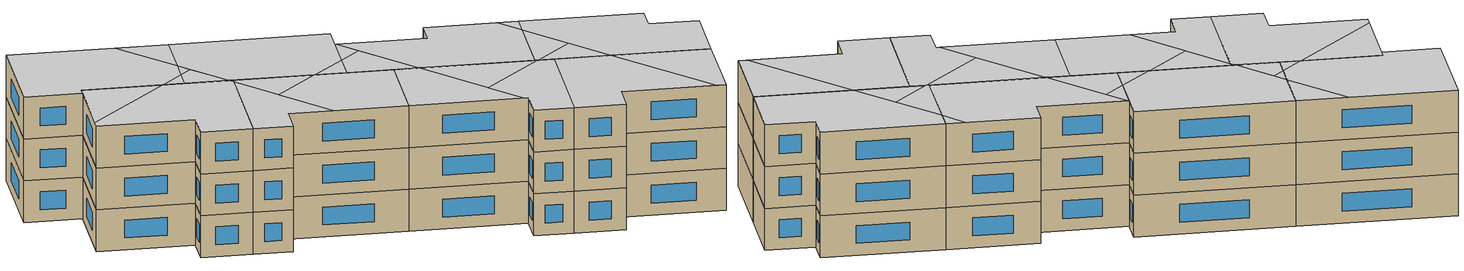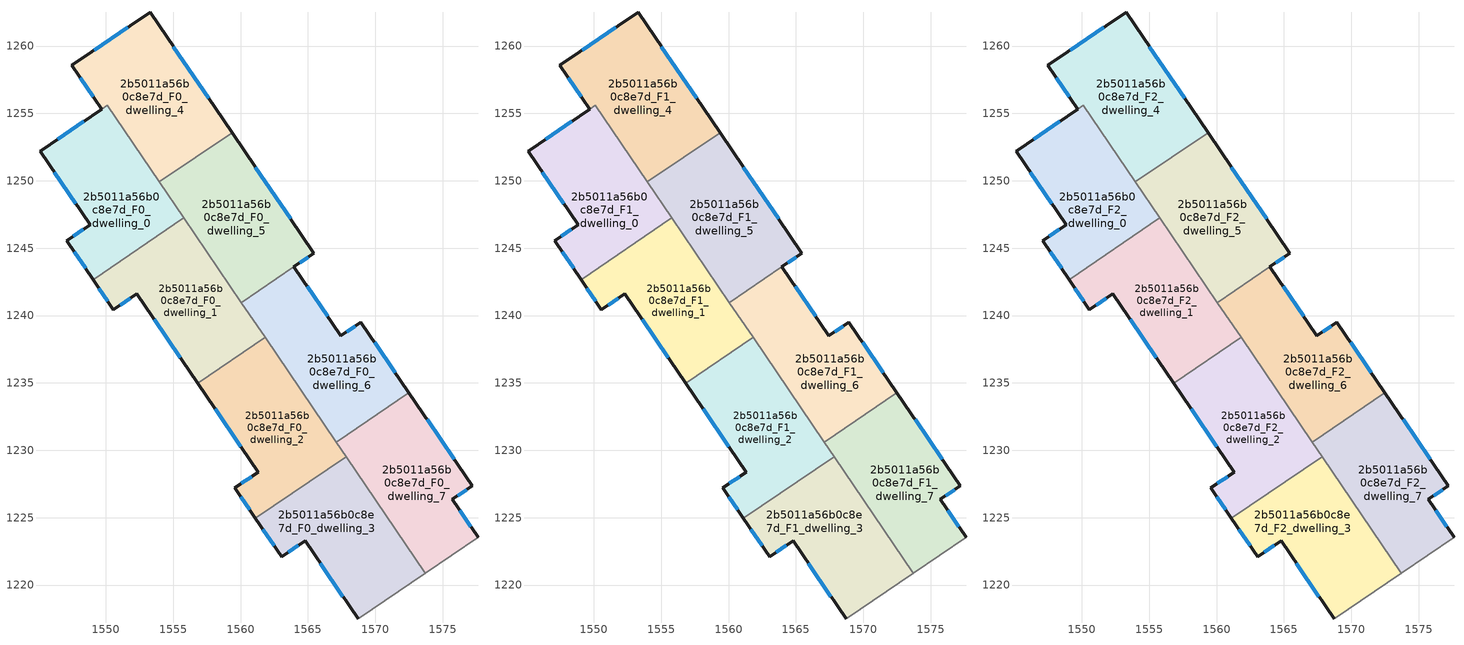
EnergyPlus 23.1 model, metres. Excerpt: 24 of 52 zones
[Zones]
2b5011a56b0c8e7d_F0_dwelling_0
 floor ground (EU_floor_Construction): 1550.12,1255.6 1555.8,1247.25 1549.06,1242.67 1547.09,1245.56 1548.83,1246.74 1545.12,1252.2 z0
 wall outside (EU_wall_Construction): 1549.68,1255.3 1545.12,1252.2 1548.83,1246.74 1547.09,1245.56 1549.06,1242.67 z0:3
 wall to 2b5011a56b0c8e7d_F0_dwelling_1 (EU_wall_Construction): 1549.06,1242.67 1555.8,1247.25 z0:3
 wall to 2b5011a56b0c8e7d_F0_dwelling_4 (EU_wall_Construction): 1553.98,1249.92 1550.12,1255.59 / 1550.12,1255.6 1549.68,1255.3 z0:3
 wall to 2b5011a56b0c8e7d_F0_dwelling_5 (EU_wall_Construction): 1555.8,1247.25 1553.98,1249.92 z0:3
 window (EU_Window_Construction): 1547.65,1244.73 1548.5,1243.49 / 1548.33,1246.4 1547.59,1245.9 / 1546.18,1250.64 1547.77,1248.3 / 1548.38,1254.42 1546.42,1253.08 z0.86:2.14
2b5011a56b0c8e7d_F0_dwelling_1
 floor ground (EU_floor_Construction): 1555.8,1247.25 1561.82,1238.39 1556.82,1234.99 1552.3,1241.63 1550.57,1240.45 1549.06,1242.67 z0
 wall outside (EU_wall_Construction): 1549.06,1242.67 1550.57,1240.45 1552.3,1241.63 1556.82,1234.99 z0:3
 wall to 2b5011a56b0c8e7d_F0_dwelling_2 (EU_wall_Construction): 1556.82,1234.99 1561.82,1238.39 z0:3
 wall to 2b5011a56b0c8e7d_F0_dwelling_5 (EU_wall_Construction): 1560.07,1240.97 1555.8,1247.25 z0:3
 wall to 2b5011a56b0c8e7d_F0_dwelling_6 (EU_wall_Construction): 1561.82,1238.39 1560.07,1240.97 z0:3
 window (EU_Window_Construction): 1553.6,1239.73 1555.53,1236.88 / 1551.07,1240.79 1551.81,1241.29 / 1549.49,1242.03 1550.14,1241.08 z0.86:2.14
2b5011a56b0c8e7d_F0_dwelling_2
 floor ground (EU_floor_Construction): 1561.82,1238.39 1567.84,1229.54 1561.11,1224.95 1559.57,1227.21 1561.31,1228.39 1556.82,1234.99 z0
 wall outside (EU_wall_Construction): 1556.82,1234.99 1561.31,1228.39 1559.57,1227.21 1561.11,1224.95 z0:3
 wall to 2b5011a56b0c8e7d_F0_dwelling_3 (EU_wall_Construction): 1561.11,1224.95 1567.84,1229.54 z0:3
 wall to 2b5011a56b0c8e7d_F0_dwelling_6 (EU_wall_Construction): 1567.11,1230.61 1561.82,1238.39 z0:3
 wall to 2b5011a56b0c8e7d_F0_dwelling_7 (EU_wall_Construction): 1567.84,1229.54 1567.11,1230.61 z0:3
 window (EU_Window_Construction): 1560.01,1226.56 1560.67,1225.6 / 1560.81,1228.05 1560.07,1227.55 / 1558.11,1233.1 1560.03,1230.27 z0.86:2.14
2b5011a56b0c8e7d_F0_dwelling_3
 floor ground (EU_floor_Construction): 1567.84,1229.54 1573.72,1220.89 1568.72,1217.49 1564.79,1223.28 1563.05,1222.1 1561.11,1224.95 z0
 wall outside (EU_wall_Construction): 1561.11,1224.95 1563.05,1222.1 1564.79,1223.28 1568.72,1217.49 z0:3
 wall adiabatic (EU_wall_Construction): 1568.72,1217.49 1573.72,1220.89 z0:3
 wall to 2b5011a56b0c8e7d_F0_dwelling_7 (EU_wall_Construction): 1573.72,1220.89 1567.84,1229.54 z0:3
 window (EU_Window_Construction): 1565.91,1221.62 1567.6,1219.14 / 1563.55,1222.43 1564.29,1222.94 / 1561.66,1224.14 1562.5,1222.91 z0.86:2.14
2b5011a56b0c8e7d_F0_dwelling_4
 floor ground (EU_floor_Construction): 1553.29,1262.52 1559.37,1253.58 1553.98,1249.92 1550.12,1255.6 1549.68,1255.3 1547.47,1258.57 z0
 wall outside (EU_wall_Construction): 1559.37,1253.58 1553.29,1262.52 1547.47,1258.57 1549.68,1255.3 z0:3
 wall to 2b5011a56b0c8e7d_F0_dwelling_5 (EU_wall_Construction): 1553.98,1249.92 1559.37,1253.58 z0:3
 window (EU_Window_Construction): 1548.1,1257.63 1549.05,1256.24 / 1551.62,1261.39 1549.13,1259.7 / 1557.63,1256.13 1555.02,1259.97 z0.86:2.14
2b5011a56b0c8e7d_F0_dwelling_5
 floor ground (EU_floor_Construction): 1559.37,1253.58 1565.45,1244.64 1560.07,1240.97 1553.98,1249.92 z0
 wall outside (EU_wall_Construction): 1563.96,1243.62 1565.45,1244.64 1559.37,1253.58 z0:3
 wall to 2b5011a56b0c8e7d_F0_dwelling_6 (EU_wall_Construction): 1560.07,1240.97 1563.96,1243.62 z0:3
 window (EU_Window_Construction): 1563.71,1247.19 1561.11,1251.02 / 1564.39,1243.91 1565.03,1244.35 z0.86:2.14
2b5011a56b0c8e7d_F0_dwelling_6
 floor ground (EU_floor_Construction): 1568.94,1239.51 1572.5,1234.28 1567.11,1230.61 1560.07,1240.97 1563.97,1243.62 1567.45,1238.5 z0
 wall outside (EU_wall_Construction): 1572.5,1234.28 1568.94,1239.51 1567.45,1238.5 1563.97,1243.62 z0:3
 wall to 2b5011a56b0c8e7d_F0_dwelling_7 (EU_wall_Construction): 1567.11,1230.61 1572.5,1234.28 z0:3
 window (EU_Window_Construction): 1566.45,1239.96 1564.96,1242.16 / 1568.51,1239.22 1567.87,1238.79 / 1571.48,1235.77 1569.95,1238.01 z0.86:2.14
2b5011a56b0c8e7d_F0_dwelling_7
 floor ground (EU_floor_Construction): 1572.5,1234.28 1577.2,1227.37 1575.71,1226.35 1577.62,1223.54 1573.72,1220.89 1567.11,1230.61 z0
 wall outside (EU_wall_Construction): 1577.62,1223.54 1575.71,1226.35 1577.2,1227.37 1572.5,1234.28 z0:3
 wall adiabatic (EU_wall_Construction): 1573.72,1220.89 1577.62,1223.54 z0:3
 window (EU_Window_Construction): 1575.86,1229.34 1573.84,1232.3 / 1576.14,1226.64 1576.77,1227.08 / 1577.08,1224.35 1576.26,1225.55 z0.86:2.14
2b5011a56b0c8e7d_F1_dwelling_0
 floor to 2b5011a56b0c8e7d_F0_dwelling_0 (EU_floor_Construction): 1550.12,1255.6 1555.8,1247.25 1549.06,1242.67 1547.09,1245.56 1548.83,1246.74 1545.12,1252.2 z3
 wall outside (EU_wall_Construction): 1549.68,1255.3 1545.12,1252.2 1548.83,1246.74 1547.09,1245.56 1549.06,1242.67 z3:6
 wall to 2b5011a56b0c8e7d_F1_dwelling_1 (EU_wall_Construction): 1549.06,1242.67 1555.8,1247.25 z3:6
 wall to 2b5011a56b0c8e7d_F1_dwelling_4 (EU_wall_Construction): 1553.98,1249.92 1550.12,1255.59 / 1550.12,1255.6 1549.68,1255.3 z3:6
 wall to 2b5011a56b0c8e7d_F1_dwelling_5 (EU_wall_Construction): 1555.8,1247.25 1553.98,1249.92 z3:6
 window (EU_Window_Construction): 1547.65,1244.73 1548.5,1243.49 / 1548.33,1246.4 1547.59,1245.9 / 1546.18,1250.64 1547.77,1248.3 / 1548.38,1254.42 1546.42,1253.08 z3.86:5.14
2b5011a56b0c8e7d_F1_dwelling_1
 floor to 2b5011a56b0c8e7d_F0_dwelling_1 (EU_floor_Construction): 1555.8,1247.25 1561.82,1238.39 1556.82,1234.99 1552.3,1241.63 1550.57,1240.45 1549.06,1242.67 z3
 wall outside (EU_wall_Construction): 1549.06,1242.67 1550.57,1240.45 1552.3,1241.63 1556.82,1234.99 z3:6
 wall to 2b5011a56b0c8e7d_F1_dwelling_2 (EU_wall_Construction): 1556.82,1234.99 1561.82,1238.39 z3:6
 wall to 2b5011a56b0c8e7d_F1_dwelling_5 (EU_wall_Construction): 1560.07,1240.97 1555.8,1247.25 z3:6
 wall to 2b5011a56b0c8e7d_F1_dwelling_6 (EU_wall_Construction): 1561.82,1238.39 1560.07,1240.97 z3:6
 window (EU_Window_Construction): 1553.6,1239.73 1555.53,1236.88 / 1551.07,1240.79 1551.81,1241.29 / 1549.49,1242.03 1550.14,1241.08 z3.86:5.14
2b5011a56b0c8e7d_F1_dwelling_2
 floor to 2b5011a56b0c8e7d_F0_dwelling_2 (EU_floor_Construction): 1561.82,1238.39 1567.84,1229.54 1561.11,1224.95 1559.57,1227.21 1561.31,1228.39 1556.82,1234.99 z3
 wall outside (EU_wall_Construction): 1556.82,1234.99 1561.31,1228.39 1559.57,1227.21 1561.11,1224.95 z3:6
 wall to 2b5011a56b0c8e7d_F1_dwelling_3 (EU_wall_Construction): 1561.11,1224.95 1567.84,1229.54 z3:6
 wall to 2b5011a56b0c8e7d_F1_dwelling_6 (EU_wall_Construction): 1567.11,1230.61 1561.82,1238.39 z3:6
 wall to 2b5011a56b0c8e7d_F1_dwelling_7 (EU_wall_Construction): 1567.84,1229.54 1567.11,1230.61 z3:6
 window (EU_Window_Construction): 1560.01,1226.56 1560.67,1225.6 / 1560.81,1228.05 1560.07,1227.55 / 1558.11,1233.1 1560.03,1230.27 z3.86:5.14
2b5011a56b0c8e7d_F1_dwelling_3
 floor to 2b5011a56b0c8e7d_F0_dwelling_3 (EU_floor_Construction): 1567.84,1229.54 1573.72,1220.89 1568.72,1217.49 1564.79,1223.28 1563.05,1222.1 1561.11,1224.95 z3
 wall outside (EU_wall_Construction): 1561.11,1224.95 1563.05,1222.1 1564.79,1223.28 1568.72,1217.49 z3:6
 wall adiabatic (EU_wall_Construction): 1568.72,1217.49 1573.72,1220.89 z3:6
 wall to 2b5011a56b0c8e7d_F1_dwelling_7 (EU_wall_Construction): 1573.72,1220.89 1567.84,1229.54 z3:6
 window (EU_Window_Construction): 1565.91,1221.62 1567.6,1219.14 / 1563.55,1222.43 1564.29,1222.94 / 1561.66,1224.14 1562.5,1222.91 z3.86:5.14
2b5011a56b0c8e7d_F1_dwelling_4
 floor to 2b5011a56b0c8e7d_F0_dwelling_4 (EU_floor_Construction): 1553.29,1262.52 1559.37,1253.58 1553.98,1249.92 1550.12,1255.6 1549.68,1255.3 1547.47,1258.57 z3
 wall outside (EU_wall_Construction): 1559.37,1253.58 1553.29,1262.52 1547.47,1258.57 1549.68,1255.3 z3:6
 wall to 2b5011a56b0c8e7d_F1_dwelling_5 (EU_wall_Construction): 1553.98,1249.92 1559.37,1253.58 z3:6
 window (EU_Window_Construction): 1548.1,1257.63 1549.05,1256.24 / 1551.62,1261.39 1549.13,1259.7 / 1557.63,1256.13 1555.02,1259.97 z3.86:5.14
2b5011a56b0c8e7d_F1_dwelling_5
 floor to 2b5011a56b0c8e7d_F0_dwelling_5 (EU_floor_Construction): 1559.37,1253.58 1565.45,1244.64 1560.07,1240.97 1553.98,1249.92 z3
 wall outside (EU_wall_Construction): 1563.96,1243.62 1565.45,1244.64 1559.37,1253.58 z3:6
 wall to 2b5011a56b0c8e7d_F1_dwelling_6 (EU_wall_Construction): 1560.07,1240.97 1563.96,1243.62 z3:6
 window (EU_Window_Construction): 1563.71,1247.19 1561.11,1251.02 / 1564.39,1243.91 1565.03,1244.35 z3.86:5.14
2b5011a56b0c8e7d_F1_dwelling_6
 floor to 2b5011a56b0c8e7d_F0_dwelling_6 (EU_floor_Construction): 1568.94,1239.51 1572.5,1234.28 1567.11,1230.61 1560.07,1240.97 1563.97,1243.62 1567.45,1238.5 z3
 wall outside (EU_wall_Construction): 1572.5,1234.28 1568.94,1239.51 1567.45,1238.5 1563.97,1243.62 z3:6
 wall to 2b5011a56b0c8e7d_F1_dwelling_7 (EU_wall_Construction): 1567.11,1230.61 1572.5,1234.28 z3:6
 window (EU_Window_Construction): 1566.45,1239.96 1564.96,1242.16 / 1568.51,1239.22 1567.87,1238.79 / 1571.48,1235.77 1569.95,1238.01 z3.86:5.14
2b5011a56b0c8e7d_F1_dwelling_7
 floor to 2b5011a56b0c8e7d_F0_dwelling_7 (EU_floor_Construction): 1572.5,1234.28 1577.2,1227.37 1575.71,1226.35 1577.62,1223.54 1573.72,1220.89 1567.11,1230.61 z3
 wall outside (EU_wall_Construction): 1577.62,1223.54 1575.71,1226.35 1577.2,1227.37 1572.5,1234.28 z3:6
 wall adiabatic (EU_wall_Construction): 1573.72,1220.89 1577.62,1223.54 z3:6
 window (EU_Window_Construction): 1575.86,1229.34 1573.84,1232.3 / 1576.14,1226.64 1576.77,1227.08 / 1577.08,1224.35 1576.26,1225.55 z3.86:5.14
2b5011a56b0c8e7d_F2_dwelling_0
 floor to 2b5011a56b0c8e7d_F1_dwelling_0 (EU_floor_Construction): 1550.12,1255.6 1555.8,1247.25 1549.06,1242.67 1547.09,1245.56 1548.83,1246.74 1545.12,1252.2 z6
 wall outside (EU_wall_Construction): 1549.68,1255.3 1545.12,1252.2 1548.83,1246.74 1547.09,1245.56 1549.06,1242.67 z6:9
 wall to 2b5011a56b0c8e7d_F2_dwelling_1 (EU_wall_Construction): 1549.06,1242.67 1555.8,1247.25 z6:9
 wall to 2b5011a56b0c8e7d_F2_dwelling_4 (EU_wall_Construction): 1553.98,1249.92 1550.12,1255.59 / 1550.12,1255.6 1549.68,1255.3 z6:9
 wall to 2b5011a56b0c8e7d_F2_dwelling_5 (EU_wall_Construction): 1555.8,1247.25 1553.98,1249.92 z6:9
 window (EU_Window_Construction): 1547.65,1244.73 1548.5,1243.49 / 1548.33,1246.4 1547.59,1245.9 / 1546.18,1250.64 1547.77,1248.3 / 1548.38,1254.42 1546.42,1253.08 z6.86:8.14
 ceiling to 2b5011a56b0c8e7d_F3_dwelling_1 (EU_floor_Construction): 1555.56,1247.09 1555.64,1247.49 1553.18,1251.09 1545.61,1252.54 1545.12,1252.2 1548.83,1246.74 1547.09,1245.56 1549.06,1242.67 z9
 ceiling to 2b5011a56b0c8e7d_F3_dwelling_0 (EU_floor_Construction): 1553.18,1251.09 1550.12,1255.6 1545.61,1252.54 z9
 ceiling to 2b5011a56b0c8e7d_F3_dwelling_2 (EU_floor_Construction): 1555.8,1247.25 1555.64,1247.49 1555.56,1247.09 z9
2b5011a56b0c8e7d_F2_dwelling_1
 floor to 2b5011a56b0c8e7d_F1_dwelling_1 (EU_floor_Construction): 1555.8,1247.25 1561.82,1238.39 1556.82,1234.99 1552.3,1241.63 1550.57,1240.45 1549.06,1242.67 z6
 wall outside (EU_wall_Construction): 1549.06,1242.67 1550.57,1240.45 1552.3,1241.63 1556.82,1234.99 z6:9
 wall to 2b5011a56b0c8e7d_F2_dwelling_2 (EU_wall_Construction): 1556.82,1234.99 1561.82,1238.39 z6:9
 wall to 2b5011a56b0c8e7d_F2_dwelling_5 (EU_wall_Construction): 1560.07,1240.97 1555.8,1247.25 z6:9
 wall to 2b5011a56b0c8e7d_F2_dwelling_6 (EU_wall_Construction): 1561.82,1238.39 1560.07,1240.97 z6:9
 window (EU_Window_Construction): 1553.6,1239.73 1555.53,1236.88 / 1551.07,1240.79 1551.81,1241.29 / 1549.49,1242.03 1550.14,1241.08 z6.86:8.14
 ceiling to 2b5011a56b0c8e7d_F3_dwelling_3 (EU_floor_Construction): 1561.82,1238.39 1558.88,1242.72 1554.87,1243.48 1554.04,1239.08 1556.82,1234.99 z9
 ceiling to 2b5011a56b0c8e7d_F3_dwelling_1 (EU_floor_Construction): 1554.04,1239.08 1555.56,1247.09 1549.06,1242.67 1550.57,1240.45 1552.3,1241.63 z9
 ceiling to 2b5011a56b0c8e7d_F3_dwelling_2 (EU_floor_Construction): 1558.88,1242.72 1555.8,1247.25 1555.56,1247.09 1554.87,1243.48 z9
2b5011a56b0c8e7d_F2_dwelling_2
 floor to 2b5011a56b0c8e7d_F1_dwelling_2 (EU_floor_Construction): 1561.82,1238.39 1567.84,1229.54 1561.11,1224.95 1559.57,1227.21 1561.31,1228.39 1556.82,1234.99 z6
 wall outside (EU_wall_Construction): 1556.82,1234.99 1561.31,1228.39 1559.57,1227.21 1561.11,1224.95 z6:9
 wall to 2b5011a56b0c8e7d_F2_dwelling_3 (EU_wall_Construction): 1561.11,1224.95 1567.84,1229.54 z6:9
 wall to 2b5011a56b0c8e7d_F2_dwelling_6 (EU_wall_Construction): 1567.11,1230.61 1561.82,1238.39 z6:9
 wall to 2b5011a56b0c8e7d_F2_dwelling_7 (EU_wall_Construction): 1567.84,1229.54 1567.11,1230.61 z6:9
 window (EU_Window_Construction): 1560.01,1226.56 1560.67,1225.6 / 1560.81,1228.05 1560.07,1227.55 / 1558.11,1233.1 1560.03,1230.27 z6.86:8.14
 ceiling to 2b5011a56b0c8e7d_F3_dwelling_5 (EU_floor_Construction): 1567.84,1229.54 1567.23,1230.43 1561.72,1231.48 1561.17,1228.59 1561.31,1228.39 1561.1,1228.25 1559.57,1227.21 1561.11,1224.95 z9
 ceiling to 2b5011a56b0c8e7d_F3_dwelling_3 (EU_floor_Construction): 1561.17,1228.59 1562.77,1237 1561.82,1238.39 1556.82,1234.99 z9
 ceiling to 2b5011a56b0c8e7d_F3_dwelling_4 (EU_floor_Construction): 1567.23,1230.43 1562.77,1237 1561.72,1231.48 z9
2b5011a56b0c8e7d_F2_dwelling_3
 floor to 2b5011a56b0c8e7d_F1_dwelling_3 (EU_floor_Construction): 1567.84,1229.54 1573.72,1220.89 1568.72,1217.49 1564.79,1223.28 1563.05,1222.1 1561.11,1224.95 z6
 wall outside (EU_wall_Construction): 1561.11,1224.95 1563.05,1222.1 1564.79,1223.28 1568.72,1217.49 z6:9
 wall adiabatic (EU_wall_Construction): 1568.72,1217.49 1573.72,1220.89 z6:9
 wall to 2b5011a56b0c8e7d_F2_dwelling_7 (EU_wall_Construction): 1573.72,1220.89 1567.84,1229.54 z6:9
 window (EU_Window_Construction): 1565.91,1221.62 1567.6,1219.14 / 1563.55,1222.43 1564.29,1222.94 / 1561.66,1224.14 1562.5,1222.91 z6.86:8.14
 ceiling to 2b5011a56b0c8e7d_F3_dwelling_6 (EU_floor_Construction): 1573.72,1220.89 1569.98,1226.4 1568.38,1218 1568.72,1217.49 z9
 ceiling to 2b5011a56b0c8e7d_F3_dwelling_5 (EU_floor_Construction): 1568.38,1218 1569.98,1226.4 1567.84,1229.54 1561.11,1224.95 1563.05,1222.1 1564.79,1223.28 z9
2b5011a56b0c8e7d_F2_dwelling_4
 floor to 2b5011a56b0c8e7d_F1_dwelling_4 (EU_floor_Construction): 1553.29,1262.52 1559.37,1253.58 1553.98,1249.92 1550.12,1255.6 1549.68,1255.3 1547.47,1258.57 z6
 wall outside (EU_wall_Construction): 1559.37,1253.58 1553.29,1262.52 1547.47,1258.57 1549.68,1255.3 z6:9
 wall to 2b5011a56b0c8e7d_F2_dwelling_5 (EU_wall_Construction): 1553.98,1249.92 1559.37,1253.58 z6:9
 window (EU_Window_Construction): 1548.1,1257.63 1549.05,1256.24 / 1551.62,1261.39 1549.13,1259.7 / 1557.63,1256.13 1555.02,1259.97 z6.86:8.14
 ceiling to 2b5011a56b0c8e7d_F3_dwelling_0 (EU_floor_Construction): 1556.41,1251.57 1557.36,1256.53 1553.29,1262.52 1547.47,1258.57 1549.68,1255.3 1550.12,1255.6 1553.18,1251.09 1555.16,1250.72 z9
 ceiling to 2b5011a56b0c8e7d_F3_dwelling_2 (EU_floor_Construction): 1559.37,1253.58 1557.36,1256.53 1556.41,1251.57 z9
 ceiling to 2b5011a56b0c8e7d_F3_dwelling_1 (EU_floor_Construction): 1555.16,1250.72 1553.18,1251.09 1553.98,1249.92 z9
2b5011a56b0c8e7d_F2_dwelling_5
 floor to 2b5011a56b0c8e7d_F1_dwelling_5 (EU_floor_Construction): 1559.37,1253.58 1565.45,1244.64 1560.07,1240.97 1553.98,1249.92 z6
 wall outside (EU_wall_Construction): 1563.96,1243.62 1565.45,1244.64 1559.37,1253.58 z6:9
 wall to 2b5011a56b0c8e7d_F2_dwelling_6 (EU_wall_Construction): 1560.07,1240.97 1563.96,1243.62 z6:9
 window (EU_Window_Construction): 1563.71,1247.19 1561.11,1251.02 / 1564.39,1243.91 1565.03,1244.35 z6.86:8.14
 ceiling to 2b5011a56b0c8e7d_F3_dwelling_2 (EU_floor_Construction): 1565.45,1244.64 1559.37,1253.58 1556.41,1251.57 1555.64,1247.49 1558.88,1242.72 1561.81,1242.16 z9
 ceiling to 2b5011a56b0c8e7d_F3_dwelling_1 (EU_floor_Construction): 1555.64,1247.49 1556.21,1250.52 1555.16,1250.72 1553.98,1249.92 z9
 ceiling to 2b5011a56b0c8e7d_F3_dwelling_0 (EU_floor_Construction): 1556.21,1250.52 1556.41,1251.57 1555.16,1250.72 z9
 ceiling to 2b5011a56b0c8e7d_F3_dwelling_3 (EU_floor_Construction): 1561.81,1242.16 1558.88,1242.72 1560.07,1240.97 z9
2b5011a56b0c8e7d_F2_dwelling_6
 floor to 2b5011a56b0c8e7d_F1_dwelling_6 (EU_floor_Construction): 1568.94,1239.51 1572.5,1234.28 1567.11,1230.61 1560.07,1240.97 1563.97,1243.62 1567.45,1238.5 z6
 wall outside (EU_wall_Construction): 1572.5,1234.28 1568.94,1239.51 1567.45,1238.5 1563.97,1243.62 z6:9
 wall to 2b5011a56b0c8e7d_F2_dwelling_7 (EU_wall_Construction): 1567.11,1230.61 1572.5,1234.28 z6:9
 window (EU_Window_Construction): 1566.45,1239.96 1564.96,1242.16 / 1568.51,1239.22 1567.87,1238.79 / 1571.48,1235.77 1569.95,1238.01 z6.86:8.14
 ceiling to 2b5011a56b0c8e7d_F3_dwelling_4 (EU_floor_Construction): 1571.32,1233.48 1571.7,1235.45 1568.94,1239.51 1567.45,1238.5 1564.02,1243.55 1562.77,1237 1567.11,1230.61 z9
 ceiling to 2b5011a56b0c8e7d_F3_dwelling_2 (EU_floor_Construction): 1563.68,1241.8 1564.02,1243.55 1563.96,1243.62 1561.82,1242.16 z9
 ceiling to 2b5011a56b0c8e7d_F3_dwelling_6 (EU_floor_Construction): 1572.5,1234.27 1571.7,1235.45 1571.32,1233.48 z9
 ceiling to 2b5011a56b0c8e7d_F3_dwelling_3 (EU_floor_Construction): 1562.77,1237 1563.68,1241.8 1561.82,1242.16 1560.07,1240.97 z9
2b5011a56b0c8e7d_F2_dwelling_7
 floor to 2b5011a56b0c8e7d_F1_dwelling_7 (EU_floor_Construction): 1572.5,1234.28 1577.2,1227.37 1575.71,1226.35 1577.62,1223.54 1573.72,1220.89 1567.11,1230.61 z6
 wall outside (EU_wall_Construction): 1577.62,1223.54 1575.71,1226.35 1577.2,1227.37 1572.5,1234.28 z6:9
 wall adiabatic (EU_wall_Construction): 1573.72,1220.89 1577.62,1223.54 z6:9
 window (EU_Window_Construction): 1575.86,1229.34 1573.84,1232.3 / 1576.14,1226.64 1576.77,1227.08 / 1577.08,1224.35 1576.26,1225.55 z6.86:8.14
 ceiling to 2b5011a56b0c8e7d_F3_dwelling_6 (EU_floor_Construction): 1577.62,1223.54 1575.71,1226.35 1577.2,1227.37 1572.5,1234.27 1571.32,1233.48 1569.98,1226.4 1573.72,1220.89 z9
 ceiling to 2b5011a56b0c8e7d_F3_dwelling_4 (EU_floor_Construction): 1570.62,1229.79 1571.32,1233.48 1567.11,1230.61 1567.23,1230.43 z9
 ceiling adiabatic (EU_roof_Construction): 1569.98,1226.4 1570.62,1229.79 1567.23,1230.43 1567.11,1230.61 z9
[Building]
EU S2 Campaign: North Axis=0; Terrain=City; Solar Distribution=FullExterior
[Site:Location]
Helsinki-Vantaa.AP: Latitude=60.317; Longitude=24.963; Time Zone=2; Elevation=54.6
[SizingPeriod:WeatherFileDays]
AnnualSizingPeriod: Begin Month=1; Begin Day of Month=1; End Month=12; End Day of Month=31; Day of Week for Start Day=Monday; Use Weather File Daylight Saving Period=No; Use Weather File Rain and Snow Indicators=No
[MATERIAL]
EU_InternalMass_Material: Roughness=MediumRough; Thickness=0.1; Conductivity=1; Density=1800; Specific Heat=900; Thermal Absorptance=0.9; Solar Absorptance=0.7; Visible Absorptance=0.7
[MATERIAL:NOMASS] Roughness=MediumRough; Thermal Absorptance=0.9; Solar Absorptance=0.7; Visible Absorptance=0.7
Name | Thermal Resistance
EU_wall_NoMass | 2.6932
EU_roof_NoMass | 3.19818
EU_floor_NoMass | 2.22482
[WINDOWMATERIAL:SIMPLEGLAZINGSYSTEM]
EU_Window_SimpleGlazing: UFactor=2.14966; Solar Heat Gain Coefficient=0.7; Visible Transmittance=0.7
[CONSTRUCTION]
EU_wall_Construction: EU_wall_NoMass
EU_roof_Construction: EU_roof_NoMass
EU_floor_Construction: EU_floor_NoMass
EU_Window_Construction: EU_Window_SimpleGlazing
EU_InternalMass_Construction: EU_InternalMass_Material
[ZONE] Type=1; Multiplier=1; Ceiling Height=autocalculate; Floor Area=autocalculate; Part of Total Floor Area=Yes
Name | Volume
2b5011a56b0c8e7d_F0_dwelling_0; 2b5011a56b0c8e7d_F1_dwelling_0; 2b5011a56b0c8e7d_F2_dwelling_0 | 205.217
2b5011a56b0c8e7d_F0_dwelling_1; 2b5011a56b0c8e7d_F1_dwelling_1; 2b5011a56b0c8e7d_F2_dwelling_1 | 211.401
2b5011a56b0c8e7d_F0_dwelling_2; 2b5011a56b0c8e7d_F1_dwelling_2; 2b5011a56b0c8e7d_F2_dwelling_2 | 211.391
2b5011a56b0c8e7d_F0_dwelling_3; 2b5011a56b0c8e7d_F1_dwelling_3; 2b5011a56b0c8e7d_F2_dwelling_3 | 211.431
2b5011a56b0c8e7d_F0_dwelling_4; 2b5011a56b0c8e7d_F1_dwelling_4; 2b5011a56b0c8e7d_F2_dwelling_4 | 217.58
2b5011a56b0c8e7d_F0_dwelling_5; 2b5011a56b0c8e7d_F1_dwelling_5; 2b5011a56b0c8e7d_F2_dwelling_5 | 211.364
2b5011a56b0c8e7d_F0_dwelling_6; 2b5011a56b0c8e7d_F1_dwelling_6; 2b5011a56b0c8e7d_F2_dwelling_6 | 211.381
2b5011a56b0c8e7d_F0_dwelling_7; 2b5011a56b0c8e7d_F1_dwelling_7; 2b5011a56b0c8e7d_F2_dwelling_7 | 211.379
[INTERNALMASS] Construction=EU_InternalMass_Construction
Name | Zone or ZoneList | Surface Area
2b5011a56b0c8e7d_F0_dwelling_0_EU_InternalMass | 2b5011a56b0c8e7d_F0_dwelling_0 | 68.405
2b5011a56b0c8e7d_F0_dwelling_1_EU_InternalMass | 2b5011a56b0c8e7d_F0_dwelling_1 | 70.4666
2b5011a56b0c8e7d_F0_dwelling_2_EU_InternalMass | 2b5011a56b0c8e7d_F0_dwelling_2 | 70.4638
2b5011a56b0c8e7d_F0_dwelling_3_EU_InternalMass | 2b5011a56b0c8e7d_F0_dwelling_3 | 70.477
2b5011a56b0c8e7d_F0_dwelling_4_EU_InternalMass | 2b5011a56b0c8e7d_F0_dwelling_4 | 72.5292
2b5011a56b0c8e7d_F0_dwelling_5_EU_InternalMass | 2b5011a56b0c8e7d_F0_dwelling_5 | 70.4584
2b5011a56b0c8e7d_F0_dwelling_6_EU_InternalMass | 2b5011a56b0c8e7d_F0_dwelling_6 | 70.4603
2b5011a56b0c8e7d_F0_dwelling_7_EU_InternalMass | 2b5011a56b0c8e7d_F0_dwelling_7 | 70.4593
2b5011a56b0c8e7d_F1_dwelling_0_EU_InternalMass | 2b5011a56b0c8e7d_F1_dwelling_0 | 68.405
2b5011a56b0c8e7d_F1_dwelling_1_EU_InternalMass | 2b5011a56b0c8e7d_F1_dwelling_1 | 70.4666
2b5011a56b0c8e7d_F1_dwelling_2_EU_InternalMass | 2b5011a56b0c8e7d_F1_dwelling_2 | 70.4638
2b5011a56b0c8e7d_F1_dwelling_3_EU_InternalMass | 2b5011a56b0c8e7d_F1_dwelling_3 | 70.477
2b5011a56b0c8e7d_F1_dwelling_4_EU_InternalMass | 2b5011a56b0c8e7d_F1_dwelling_4 | 72.5292
2b5011a56b0c8e7d_F1_dwelling_5_EU_InternalMass | 2b5011a56b0c8e7d_F1_dwelling_5 | 70.4584
2b5011a56b0c8e7d_F1_dwelling_6_EU_InternalMass | 2b5011a56b0c8e7d_F1_dwelling_6 | 70.4603
2b5011a56b0c8e7d_F1_dwelling_7_EU_InternalMass | 2b5011a56b0c8e7d_F1_dwelling_7 | 70.4593
2b5011a56b0c8e7d_F2_dwelling_0_EU_InternalMass | 2b5011a56b0c8e7d_F2_dwelling_0 | 68.405
2b5011a56b0c8e7d_F2_dwelling_1_EU_InternalMass | 2b5011a56b0c8e7d_F2_dwelling_1 | 70.4666
2b5011a56b0c8e7d_F2_dwelling_2_EU_InternalMass | 2b5011a56b0c8e7d_F2_dwelling_2 | 70.4638
2b5011a56b0c8e7d_F2_dwelling_3_EU_InternalMass | 2b5011a56b0c8e7d_F2_dwelling_3 | 70.477
2b5011a56b0c8e7d_F2_dwelling_4_EU_InternalMass | 2b5011a56b0c8e7d_F2_dwelling_4 | 72.5292
2b5011a56b0c8e7d_F2_dwelling_5_EU_InternalMass | 2b5011a56b0c8e7d_F2_dwelling_5 | 70.4584
2b5011a56b0c8e7d_F2_dwelling_6_EU_InternalMass | 2b5011a56b0c8e7d_F2_dwelling_6 | 70.4603
2b5011a56b0c8e7d_F2_dwelling_7_EU_InternalMass | 2b5011a56b0c8e7d_F2_dwelling_7 | 70.4593
[OTHEREQUIPMENT] Fuel Type=Electricity; Design Level Calculation Method=Watts/Area; Power per Zone Floor Area=1; Fraction Latent=0; Fraction Radiant=0; Fraction Lost=0; Carbon Dioxide Generation Rate=0; EndUse Subcategory=EU_Step8_InternalGains
Name | Zone or ZoneList or Space or SpaceList | Schedule
EU_Step8_InternalGain_2b5011a56b0c8e7d_F0_dwelling_0_f000 | 2b5011a56b0c8e7d_F0_dwelling_0 | EU_Step8_GainSchedule_2b5011a56b0c8e7d_F0_dwelling_0_f000
EU_Step8_InternalGain_2b5011a56b0c8e7d_F0_dwelling_1_f000 | 2b5011a56b0c8e7d_F0_dwelling_1 | EU_Step8_GainSchedule_2b5011a56b0c8e7d_F0_dwelling_1_f000
EU_Step8_InternalGain_2b5011a56b0c8e7d_F0_dwelling_2_f000 | 2b5011a56b0c8e7d_F0_dwelling_2 | EU_Step8_GainSchedule_2b5011a56b0c8e7d_F0_dwelling_2_f000
EU_Step8_InternalGain_2b5011a56b0c8e7d_F0_dwelling_3_f000 | 2b5011a56b0c8e7d_F0_dwelling_3 | EU_Step8_GainSchedule_2b5011a56b0c8e7d_F0_dwelling_3_f000
EU_Step8_InternalGain_2b5011a56b0c8e7d_F0_dwelling_4_f000 | 2b5011a56b0c8e7d_F0_dwelling_4 | EU_Step8_GainSchedule_2b5011a56b0c8e7d_F0_dwelling_4_f000
EU_Step8_InternalGain_2b5011a56b0c8e7d_F0_dwelling_5_f000 | 2b5011a56b0c8e7d_F0_dwelling_5 | EU_Step8_GainSchedule_2b5011a56b0c8e7d_F0_dwelling_5_f000
EU_Step8_InternalGain_2b5011a56b0c8e7d_F0_dwelling_6_f000 | 2b5011a56b0c8e7d_F0_dwelling_6 | EU_Step8_GainSchedule_2b5011a56b0c8e7d_F0_dwelling_6_f000
EU_Step8_InternalGain_2b5011a56b0c8e7d_F0_dwelling_7_f000 | 2b5011a56b0c8e7d_F0_dwelling_7 | EU_Step8_GainSchedule_2b5011a56b0c8e7d_F0_dwelling_7_f000
EU_Step8_InternalGain_2b5011a56b0c8e7d_F1_dwelling_0_f000 | 2b5011a56b0c8e7d_F1_dwelling_0 | EU_Step8_GainSchedule_2b5011a56b0c8e7d_F1_dwelling_0_f000
EU_Step8_InternalGain_2b5011a56b0c8e7d_F1_dwelling_1_f000 | 2b5011a56b0c8e7d_F1_dwelling_1 | EU_Step8_GainSchedule_2b5011a56b0c8e7d_F1_dwelling_1_f000
EU_Step8_InternalGain_2b5011a56b0c8e7d_F1_dwelling_2_f000 | 2b5011a56b0c8e7d_F1_dwelling_2 | EU_Step8_GainSchedule_2b5011a56b0c8e7d_F1_dwelling_2_f000
EU_Step8_InternalGain_2b5011a56b0c8e7d_F1_dwelling_3_f000 | 2b5011a56b0c8e7d_F1_dwelling_3 | EU_Step8_GainSchedule_2b5011a56b0c8e7d_F1_dwelling_3_f000
EU_Step8_InternalGain_2b5011a56b0c8e7d_F1_dwelling_4_f000 | 2b5011a56b0c8e7d_F1_dwelling_4 | EU_Step8_GainSchedule_2b5011a56b0c8e7d_F1_dwelling_4_f000
EU_Step8_InternalGain_2b5011a56b0c8e7d_F1_dwelling_5_f000 | 2b5011a56b0c8e7d_F1_dwelling_5 | EU_Step8_GainSchedule_2b5011a56b0c8e7d_F1_dwelling_5_f000
EU_Step8_InternalGain_2b5011a56b0c8e7d_F1_dwelling_6_f000 | 2b5011a56b0c8e7d_F1_dwelling_6 | EU_Step8_GainSchedule_2b5011a56b0c8e7d_F1_dwelling_6_f000
EU_Step8_InternalGain_2b5011a56b0c8e7d_F1_dwelling_7_f000 | 2b5011a56b0c8e7d_F1_dwelling_7 | EU_Step8_GainSchedule_2b5011a56b0c8e7d_F1_dwelling_7_f000
EU_Step8_InternalGain_2b5011a56b0c8e7d_F2_dwelling_0_f000 | 2b5011a56b0c8e7d_F2_dwelling_0 | EU_Step8_GainSchedule_2b5011a56b0c8e7d_F2_dwelling_0_f000
EU_Step8_InternalGain_2b5011a56b0c8e7d_F2_dwelling_1_f000 | 2b5011a56b0c8e7d_F2_dwelling_1 | EU_Step8_GainSchedule_2b5011a56b0c8e7d_F2_dwelling_1_f000
EU_Step8_InternalGain_2b5011a56b0c8e7d_F2_dwelling_2_f000 | 2b5011a56b0c8e7d_F2_dwelling_2 | EU_Step8_GainSchedule_2b5011a56b0c8e7d_F2_dwelling_2_f000
EU_Step8_InternalGain_2b5011a56b0c8e7d_F2_dwelling_3_f000 | 2b5011a56b0c8e7d_F2_dwelling_3 | EU_Step8_GainSchedule_2b5011a56b0c8e7d_F2_dwelling_3_f000
EU_Step8_InternalGain_2b5011a56b0c8e7d_F2_dwelling_4_f000 | 2b5011a56b0c8e7d_F2_dwelling_4 | EU_Step8_GainSchedule_2b5011a56b0c8e7d_F2_dwelling_4_f000
EU_Step8_InternalGain_2b5011a56b0c8e7d_F2_dwelling_5_f000 | 2b5011a56b0c8e7d_F2_dwelling_5 | EU_Step8_GainSchedule_2b5011a56b0c8e7d_F2_dwelling_5_f000
EU_Step8_InternalGain_2b5011a56b0c8e7d_F2_dwelling_6_f000 | 2b5011a56b0c8e7d_F2_dwelling_6 | EU_Step8_GainSchedule_2b5011a56b0c8e7d_F2_dwelling_6_f000
EU_Step8_InternalGain_2b5011a56b0c8e7d_F2_dwelling_7_f000 | 2b5011a56b0c8e7d_F2_dwelling_7 | EU_Step8_GainSchedule_2b5011a56b0c8e7d_F2_dwelling_7_f000
[ZONEVENTILATION:DESIGNFLOWRATE] Schedule=EU_AlwaysOn; Design Flow Rate Calculation Method=AirChanges/Hour; Air Changes per Hour=0.586271; Ventilation Type=Natural; Fan Pressure Rise=0; Fan Total Efficiency=1; Constant Term Coefficient=1; Temperature Term Coefficient=0; Velocity Term Coefficient=0; Velocity Squared Term Coefficient=0; Minimum Indoor Temperature=-100; Maximum Indoor Temperature=100; Delta Temperature=-100; Minimum Outdoor Temperature=-100; Maximum Outdoor Temperature=100; Maximum Wind Speed=40
Name | Zone or ZoneList or Space or SpaceList
EU_ConstantAir_2b5011a56b0c8e7d_F0_dwelling_0 | 2b5011a56b0c8e7d_F0_dwelling_0
EU_ConstantAir_2b5011a56b0c8e7d_F0_dwelling_1 | 2b5011a56b0c8e7d_F0_dwelling_1
EU_ConstantAir_2b5011a56b0c8e7d_F0_dwelling_2 | 2b5011a56b0c8e7d_F0_dwelling_2
EU_ConstantAir_2b5011a56b0c8e7d_F0_dwelling_3 | 2b5011a56b0c8e7d_F0_dwelling_3
EU_ConstantAir_2b5011a56b0c8e7d_F0_dwelling_4 | 2b5011a56b0c8e7d_F0_dwelling_4
EU_ConstantAir_2b5011a56b0c8e7d_F0_dwelling_5 | 2b5011a56b0c8e7d_F0_dwelling_5
EU_ConstantAir_2b5011a56b0c8e7d_F0_dwelling_6 | 2b5011a56b0c8e7d_F0_dwelling_6
EU_ConstantAir_2b5011a56b0c8e7d_F0_dwelling_7 | 2b5011a56b0c8e7d_F0_dwelling_7
EU_ConstantAir_2b5011a56b0c8e7d_F1_dwelling_0 | 2b5011a56b0c8e7d_F1_dwelling_0
EU_ConstantAir_2b5011a56b0c8e7d_F1_dwelling_1 | 2b5011a56b0c8e7d_F1_dwelling_1
EU_ConstantAir_2b5011a56b0c8e7d_F1_dwelling_2 | 2b5011a56b0c8e7d_F1_dwelling_2
EU_ConstantAir_2b5011a56b0c8e7d_F1_dwelling_3 | 2b5011a56b0c8e7d_F1_dwelling_3
EU_ConstantAir_2b5011a56b0c8e7d_F1_dwelling_4 | 2b5011a56b0c8e7d_F1_dwelling_4
EU_ConstantAir_2b5011a56b0c8e7d_F1_dwelling_5 | 2b5011a56b0c8e7d_F1_dwelling_5
EU_ConstantAir_2b5011a56b0c8e7d_F1_dwelling_6 | 2b5011a56b0c8e7d_F1_dwelling_6
EU_ConstantAir_2b5011a56b0c8e7d_F1_dwelling_7 | 2b5011a56b0c8e7d_F1_dwelling_7
EU_ConstantAir_2b5011a56b0c8e7d_F2_dwelling_0 | 2b5011a56b0c8e7d_F2_dwelling_0
EU_ConstantAir_2b5011a56b0c8e7d_F2_dwelling_1 | 2b5011a56b0c8e7d_F2_dwelling_1
EU_ConstantAir_2b5011a56b0c8e7d_F2_dwelling_2 | 2b5011a56b0c8e7d_F2_dwelling_2
EU_ConstantAir_2b5011a56b0c8e7d_F2_dwelling_3 | 2b5011a56b0c8e7d_F2_dwelling_3
EU_ConstantAir_2b5011a56b0c8e7d_F2_dwelling_4 | 2b5011a56b0c8e7d_F2_dwelling_4
EU_ConstantAir_2b5011a56b0c8e7d_F2_dwelling_5 | 2b5011a56b0c8e7d_F2_dwelling_5
EU_ConstantAir_2b5011a56b0c8e7d_F2_dwelling_6 | 2b5011a56b0c8e7d_F2_dwelling_6
EU_ConstantAir_2b5011a56b0c8e7d_F2_dwelling_7 | 2b5011a56b0c8e7d_F2_dwelling_7
[HVACTEMPLATE:THERMOSTAT] Constant Heating Setpoint=20; Constant Cooling Setpoint=50
EU_HeatOnly_2b5011a56b0c8e7d_F0_dwelling_0; EU_HeatOnly_2b5011a56b0c8e7d_F0_dwelling_1; EU_HeatOnly_2b5011a56b0c8e7d_F0_dwelling_2; EU_HeatOnly_2b5011a56b0c8e7d_F0_dwelling_3; EU_HeatOnly_2b5011a56b0c8e7d_F0_dwelling_4; EU_HeatOnly_2b5011a56b0c8e7d_F0_dwelling_5; EU_HeatOnly_2b5011a56b0c8e7d_F0_dwelling_6; EU_HeatOnly_2b5011a56b0c8e7d_F0_dwelling_7; EU_HeatOnly_2b5011a56b0c8e7d_F1_dwelling_0; EU_HeatOnly_2b5011a56b0c8e7d_F1_dwelling_1; EU_HeatOnly_2b5011a56b0c8e7d_F1_dwelling_2; EU_HeatOnly_2b5011a56b0c8e7d_F1_dwelling_3; EU_HeatOnly_2b5011a56b0c8e7d_F1_dwelling_4; EU_HeatOnly_2b5011a56b0c8e7d_F1_dwelling_5; EU_HeatOnly_2b5011a56b0c8e7d_F1_dwelling_6; EU_HeatOnly_2b5011a56b0c8e7d_F1_dwelling_7; EU_HeatOnly_2b5011a56b0c8e7d_F2_dwelling_0; EU_HeatOnly_2b5011a56b0c8e7d_F2_dwelling_1; EU_HeatOnly_2b5011a56b0c8e7d_F2_dwelling_2; EU_HeatOnly_2b5011a56b0c8e7d_F2_dwelling_3; EU_HeatOnly_2b5011a56b0c8e7d_F2_dwelling_4; EU_HeatOnly_2b5011a56b0c8e7d_F2_dwelling_5; EU_HeatOnly_2b5011a56b0c8e7d_F2_dwelling_6; EU_HeatOnly_2b5011a56b0c8e7d_F2_dwelling_7; EU_HeatOnly_2b5011a56b0c8e7d_F3_dwelling_0; EU_HeatOnly_2b5011a56b0c8e7d_F3_dwelling_1; EU_HeatOnly_2b5011a56b0c8e7d_F3_dwelling_2; EU_HeatOnly_2b5011a56b0c8e7d_F3_dwelling_3; EU_HeatOnly_2b5011a56b0c8e7d_F3_dwelling_4; EU_HeatOnly_2b5011a56b0c8e7d_F3_dwelling_5; EU_HeatOnly_2b5011a56b0c8e7d_F3_dwelling_6; EU_HeatOnly_2b5011a56b0c8e7d_F4_dwelling_0; EU_HeatOnly_2b5011a56b0c8e7d_F4_dwelling_1; EU_HeatOnly_2b5011a56b0c8e7d_F4_dwelling_2; EU_HeatOnly_2b5011a56b0c8e7d_F4_dwelling_3; EU_HeatOnly_2b5011a56b0c8e7d_F4_dwelling_4; EU_HeatOnly_2b5011a56b0c8e7d_F4_dwelling_5; EU_HeatOnly_2b5011a56b0c8e7d_F4_dwelling_6; EU_HeatOnly_2b5011a56b0c8e7d_F5_dwelling_0; EU_HeatOnly_2b5011a56b0c8e7d_F5_dwelling_1; EU_HeatOnly_2b5011a56b0c8e7d_F5_dwelling_2; EU_HeatOnly_2b5011a56b0c8e7d_F5_dwelling_3; EU_HeatOnly_2b5011a56b0c8e7d_F5_dwelling_4; EU_HeatOnly_2b5011a56b0c8e7d_F5_dwelling_5; EU_HeatOnly_2b5011a56b0c8e7d_F5_dwelling_6; EU_HeatOnly_2b5011a56b0c8e7d_F6_dwelling_0; EU_HeatOnly_2b5011a56b0c8e7d_F6_dwelling_1; EU_HeatOnly_2b5011a56b0c8e7d_F6_dwelling_2; EU_HeatOnly_2b5011a56b0c8e7d_F6_dwelling_3; EU_HeatOnly_2b5011a56b0c8e7d_F6_dwelling_4; EU_HeatOnly_2b5011a56b0c8e7d_F6_dwelling_5; EU_HeatOnly_2b5011a56b0c8e7d_F6_dwelling_6
[HVACTEMPLATE:ZONE:IDEALLOADSAIRSYSTEM] System Availability Schedule=EU_AlwaysOn; Maximum Heating Supply Air Temperature=50; Minimum Cooling Supply Air Temperature=13; Maximum Heating Supply Air Humidity Ratio=0.0156; Minimum Cooling Supply Air Humidity Ratio=0.0077; Heating Limit=NoLimit; Cooling Limit=NoLimit; Heating Availability Schedule=EU_AlwaysOn; Cooling Availability Schedule=EU_CoolingOff; Dehumidification Control Type=ConstantSensibleHeatRatio; Cooling Sensible Heat Ratio=0.7; Dehumidification Setpoint=60; Humidification Control Type=None; Humidification Setpoint=30; Outdoor Air Method=None; Outdoor Air Flow Rate per Person=0.00944; Outdoor Air Flow Rate per Zone Floor Area=0; Outdoor Air Flow Rate per Zone=0; Demand Controlled Ventilation Type=None; Outdoor Air Economizer Type=NoEconomizer; Heat Recovery Type=None; Sensible Heat Recovery Effectiveness=0.7; Latent Heat Recovery Effectiveness=0.65
Name | Template Thermostat
2b5011a56b0c8e7d_F0_dwelling_0 | EU_HeatOnly_2b5011a56b0c8e7d_F0_dwelling_0
2b5011a56b0c8e7d_F0_dwelling_1 | EU_HeatOnly_2b5011a56b0c8e7d_F0_dwelling_1
2b5011a56b0c8e7d_F0_dwelling_2 | EU_HeatOnly_2b5011a56b0c8e7d_F0_dwelling_2
2b5011a56b0c8e7d_F0_dwelling_3 | EU_HeatOnly_2b5011a56b0c8e7d_F0_dwelling_3
2b5011a56b0c8e7d_F0_dwelling_4 | EU_HeatOnly_2b5011a56b0c8e7d_F0_dwelling_4
2b5011a56b0c8e7d_F0_dwelling_5 | EU_HeatOnly_2b5011a56b0c8e7d_F0_dwelling_5
2b5011a56b0c8e7d_F0_dwelling_6 | EU_HeatOnly_2b5011a56b0c8e7d_F0_dwelling_6
2b5011a56b0c8e7d_F0_dwelling_7 | EU_HeatOnly_2b5011a56b0c8e7d_F0_dwelling_7
2b5011a56b0c8e7d_F1_dwelling_0 | EU_HeatOnly_2b5011a56b0c8e7d_F1_dwelling_0
2b5011a56b0c8e7d_F1_dwelling_1 | EU_HeatOnly_2b5011a56b0c8e7d_F1_dwelling_1
2b5011a56b0c8e7d_F1_dwelling_2 | EU_HeatOnly_2b5011a56b0c8e7d_F1_dwelling_2
2b5011a56b0c8e7d_F1_dwelling_3 | EU_HeatOnly_2b5011a56b0c8e7d_F1_dwelling_3
2b5011a56b0c8e7d_F1_dwelling_4 | EU_HeatOnly_2b5011a56b0c8e7d_F1_dwelling_4
2b5011a56b0c8e7d_F1_dwelling_5 | EU_HeatOnly_2b5011a56b0c8e7d_F1_dwelling_5
2b5011a56b0c8e7d_F1_dwelling_6 | EU_HeatOnly_2b5011a56b0c8e7d_F1_dwelling_6
2b5011a56b0c8e7d_F1_dwelling_7 | EU_HeatOnly_2b5011a56b0c8e7d_F1_dwelling_7
2b5011a56b0c8e7d_F2_dwelling_0 | EU_HeatOnly_2b5011a56b0c8e7d_F2_dwelling_0
2b5011a56b0c8e7d_F2_dwelling_1 | EU_HeatOnly_2b5011a56b0c8e7d_F2_dwelling_1
2b5011a56b0c8e7d_F2_dwelling_2 | EU_HeatOnly_2b5011a56b0c8e7d_F2_dwelling_2
2b5011a56b0c8e7d_F2_dwelling_3 | EU_HeatOnly_2b5011a56b0c8e7d_F2_dwelling_3
2b5011a56b0c8e7d_F2_dwelling_4 | EU_HeatOnly_2b5011a56b0c8e7d_F2_dwelling_4
2b5011a56b0c8e7d_F2_dwelling_5 | EU_HeatOnly_2b5011a56b0c8e7d_F2_dwelling_5
2b5011a56b0c8e7d_F2_dwelling_6 | EU_HeatOnly_2b5011a56b0c8e7d_F2_dwelling_6
2b5011a56b0c8e7d_F2_dwelling_7 | EU_HeatOnly_2b5011a56b0c8e7d_F2_dwelling_7
[SIZING:ZONE] Zone Cooling Design Supply Air Temperature Input Method=SupplyAirTemperature; Zone Cooling Design Supply Air Temperature=13; Zone Heating Design Supply Air Temperature Input Method=SupplyAirTemperature; Zone Heating Design Supply Air Temperature=50; Zone Cooling Design Supply Air Humidity Ratio=0.008; Zone Heating Design Supply Air Humidity Ratio=0.008; Cooling Design Air Flow Method=DesignDay; Cooling Design Air Flow Rate=0; Cooling Minimum Air Flow per Zone Floor Area=0.000762; Cooling Minimum Air Flow=0; Cooling Minimum Air Flow Fraction=0.2; Heating Design Air Flow Method=DesignDay; Heating Design Air Flow Rate=0; Heating Maximum Air Flow per Zone Floor Area=0.002032; Heating Maximum Air Flow=0.141576; Heating Maximum Air Flow Fraction=0.3; Account for Dedicated Outdoor Air System=No; Dedicated Outdoor Air System Control Strategy=NeutralSupplyAir; Dedicated Outdoor Air Low Setpoint Temperature for Design=autosize; Dedicated Outdoor Air High Setpoint Temperature for Design=autosize; Zone Load Sizing Method=Sensible Load Only No Latent Load; Zone Latent Cooling Design Supply Air Humidity Ratio Input Method=HumidityRatioDifference; Zone Cooling Design Supply Air Humidity Ratio Difference=0.005; Zone Latent Heating Design Supply Air Humidity Ratio Input Method=HumidityRatioDifference; Zone Humidification Design Supply Air Humidity Ratio Difference=0.005
2b5011a56b0c8e7d_F0_dwelling_0; 2b5011a56b0c8e7d_F0_dwelling_1; 2b5011a56b0c8e7d_F0_dwelling_2; 2b5011a56b0c8e7d_F0_dwelling_3; 2b5011a56b0c8e7d_F0_dwelling_4; 2b5011a56b0c8e7d_F0_dwelling_5; 2b5011a56b0c8e7d_F0_dwelling_6; 2b5011a56b0c8e7d_F0_dwelling_7; 2b5011a56b0c8e7d_F1_dwelling_0; 2b5011a56b0c8e7d_F1_dwelling_1; 2b5011a56b0c8e7d_F1_dwelling_2; 2b5011a56b0c8e7d_F1_dwelling_3; 2b5011a56b0c8e7d_F1_dwelling_4; 2b5011a56b0c8e7d_F1_dwelling_5; 2b5011a56b0c8e7d_F1_dwelling_6; 2b5011a56b0c8e7d_F1_dwelling_7; 2b5011a56b0c8e7d_F2_dwelling_0; 2b5011a56b0c8e7d_F2_dwelling_1; 2b5011a56b0c8e7d_F2_dwelling_2; 2b5011a56b0c8e7d_F2_dwelling_3; 2b5011a56b0c8e7d_F2_dwelling_4; 2b5011a56b0c8e7d_F2_dwelling_5; 2b5011a56b0c8e7d_F2_dwelling_6; 2b5011a56b0c8e7d_F2_dwelling_7
[SCHEDULE:CONSTANT]
Name | Hourly Value
EU_AlwaysOn | 1
EU_CoolingOff | 0
[SCHEDULE:FILE] Column Number=1; Rows to Skip at Top=0; Number of Hours of Data=8760; Column Separator=Comma; Interpolate to Timestep=No; Minutes per Item=60; Adjust Schedule for Daylight Savings=Yes
Name | File
EU_Step8_GainSchedule_2b5011a56b0c8e7d_F0_dwelling_0_f000 | ../../schedules/2b5011a56b0c8e7d/2b5011a56b0c8e7d_F0_dwelling_0_f000_gain.csv
EU_Step8_GainSchedule_2b5011a56b0c8e7d_F0_dwelling_1_f000 | ../../schedules/2b5011a56b0c8e7d/2b5011a56b0c8e7d_F0_dwelling_1_f000_gain.csv
EU_Step8_GainSchedule_2b5011a56b0c8e7d_F0_dwelling_2_f000 | ../../schedules/2b5011a56b0c8e7d/2b5011a56b0c8e7d_F0_dwelling_2_f000_gain.csv
EU_Step8_GainSchedule_2b5011a56b0c8e7d_F0_dwelling_3_f000 | ../../schedules/2b5011a56b0c8e7d/2b5011a56b0c8e7d_F0_dwelling_3_f000_gain.csv
EU_Step8_GainSchedule_2b5011a56b0c8e7d_F0_dwelling_4_f000 | ../../schedules/2b5011a56b0c8e7d/2b5011a56b0c8e7d_F0_dwelling_4_f000_gain.csv
EU_Step8_GainSchedule_2b5011a56b0c8e7d_F0_dwelling_5_f000 | ../../schedules/2b5011a56b0c8e7d/2b5011a56b0c8e7d_F0_dwelling_5_f000_gain.csv
EU_Step8_GainSchedule_2b5011a56b0c8e7d_F0_dwelling_6_f000 | ../../schedules/2b5011a56b0c8e7d/2b5011a56b0c8e7d_F0_dwelling_6_f000_gain.csv
EU_Step8_GainSchedule_2b5011a56b0c8e7d_F0_dwelling_7_f000 | ../../schedules/2b5011a56b0c8e7d/2b5011a56b0c8e7d_F0_dwelling_7_f000_gain.csv
EU_Step8_GainSchedule_2b5011a56b0c8e7d_F1_dwelling_0_f000 | ../../schedules/2b5011a56b0c8e7d/2b5011a56b0c8e7d_F1_dwelling_0_f000_gain.csv
EU_Step8_GainSchedule_2b5011a56b0c8e7d_F1_dwelling_1_f000 | ../../schedules/2b5011a56b0c8e7d/2b5011a56b0c8e7d_F1_dwelling_1_f000_gain.csv
EU_Step8_GainSchedule_2b5011a56b0c8e7d_F1_dwelling_2_f000 | ../../schedules/2b5011a56b0c8e7d/2b5011a56b0c8e7d_F1_dwelling_2_f000_gain.csv
EU_Step8_GainSchedule_2b5011a56b0c8e7d_F1_dwelling_3_f000 | ../../schedules/2b5011a56b0c8e7d/2b5011a56b0c8e7d_F1_dwelling_3_f000_gain.csv
EU_Step8_GainSchedule_2b5011a56b0c8e7d_F1_dwelling_4_f000 | ../../schedules/2b5011a56b0c8e7d/2b5011a56b0c8e7d_F1_dwelling_4_f000_gain.csv
EU_Step8_GainSchedule_2b5011a56b0c8e7d_F1_dwelling_5_f000 | ../../schedules/2b5011a56b0c8e7d/2b5011a56b0c8e7d_F1_dwelling_5_f000_gain.csv
EU_Step8_GainSchedule_2b5011a56b0c8e7d_F1_dwelling_6_f000 | ../../schedules/2b5011a56b0c8e7d/2b5011a56b0c8e7d_F1_dwelling_6_f000_gain.csv
EU_Step8_GainSchedule_2b5011a56b0c8e7d_F1_dwelling_7_f000 | ../../schedules/2b5011a56b0c8e7d/2b5011a56b0c8e7d_F1_dwelling_7_f000_gain.csv
EU_Step8_GainSchedule_2b5011a56b0c8e7d_F2_dwelling_0_f000 | ../../schedules/2b5011a56b0c8e7d/2b5011a56b0c8e7d_F2_dwelling_0_f000_gain.csv
EU_Step8_GainSchedule_2b5011a56b0c8e7d_F2_dwelling_1_f000 | ../../schedules/2b5011a56b0c8e7d/2b5011a56b0c8e7d_F2_dwelling_1_f000_gain.csv
EU_Step8_GainSchedule_2b5011a56b0c8e7d_F2_dwelling_2_f000 | ../../schedules/2b5011a56b0c8e7d/2b5011a56b0c8e7d_F2_dwelling_2_f000_gain.csv
EU_Step8_GainSchedule_2b5011a56b0c8e7d_F2_dwelling_3_f000 | ../../schedules/2b5011a56b0c8e7d/2b5011a56b0c8e7d_F2_dwelling_3_f000_gain.csv
EU_Step8_GainSchedule_2b5011a56b0c8e7d_F2_dwelling_4_f000 | ../../schedules/2b5011a56b0c8e7d/2b5011a56b0c8e7d_F2_dwelling_4_f000_gain.csv
EU_Step8_GainSchedule_2b5011a56b0c8e7d_F2_dwelling_5_f000 | ../../schedules/2b5011a56b0c8e7d/2b5011a56b0c8e7d_F2_dwelling_5_f000_gain.csv
EU_Step8_GainSchedule_2b5011a56b0c8e7d_F2_dwelling_6_f000 | ../../schedules/2b5011a56b0c8e7d/2b5011a56b0c8e7d_F2_dwelling_6_f000_gain.csv
EU_Step8_GainSchedule_2b5011a56b0c8e7d_F2_dwelling_7_f000 | ../../schedules/2b5011a56b0c8e7d/2b5011a56b0c8e7d_F2_dwelling_7_f000_gain.csv
